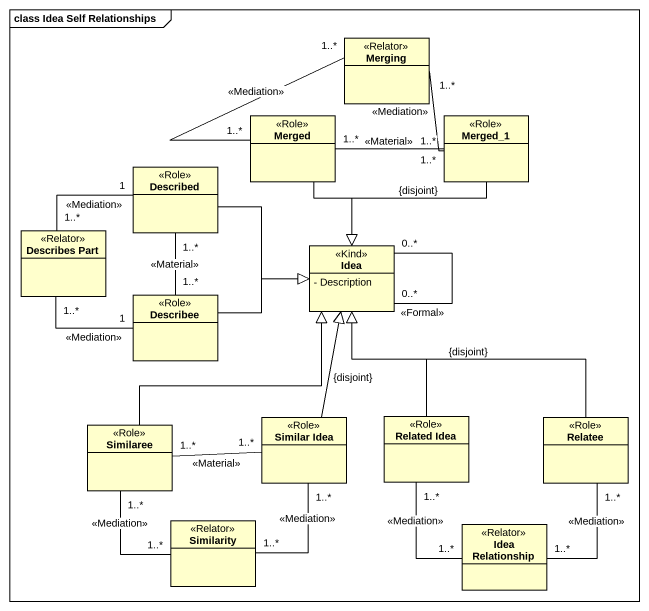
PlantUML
@startuml
mainframe class Idea Self Relationships
hide circle
hide empty members
skinparam classAttributeIconSize 0
class Merging <<Relator>>
class Merged <<Role>>
class Merged_1 <<Role>>
class Described <<Role>>
class "Describes Part" as Describes_Part <<Relator>>
class Idea <<Kind>> {
  - Description
}
class Describee <<Role>>
class Similaree <<Role>>
class "Similar Idea" as Similar_Idea <<Role>>
class "Related Idea" as Related_Idea <<Role>>
class Relatee <<Role>>
class Similarity <<Relator>>
class "Idea Relationship" as Idea_Relationship <<Relator>>
Merging "1..*" -- "1..*" Merged : <<Mediation>>
Merging "1..*" -- "1..*" Merged_1 : <<Mediation>>
Merged "1..*" -right- "1..*" Merged_1 : <<Material>>
Merged --|> Idea
Merged_1 --|> Idea : {disjoint}
Described -right-|> Idea
Describes_Part "1..*" -right- "1" Described : <<Mediation>>
Describes_Part "1..*" -right- "1" Describee : <<Mediation>>
Idea "0..*" -- "0..*" Idea : <<Formal>>
Describee "1..*" -up- "1..*" Described : <<Material>>
Describee -right-|> Idea
Similaree -up-|> Idea
Similaree "1..*" -right- "1..*" Similar_Idea : <<Material>>
Similar_Idea -up-|> Idea : {disjoint}
Related_Idea -up-|> Idea
Relatee -up-|> Idea : {disjoint}
Similarity "1..*" -up- "1..*" Similaree : <<Mediation>>
Similarity "1..*" -up- "1..*" Similar_Idea : <<Mediation>>
Idea_Relationship "1..*" -up- "1..*" Related_Idea : <<Mediation>>
Idea_Relationship "1..*" -up- "1..*" Relatee : <<Mediation>>
@enduml
